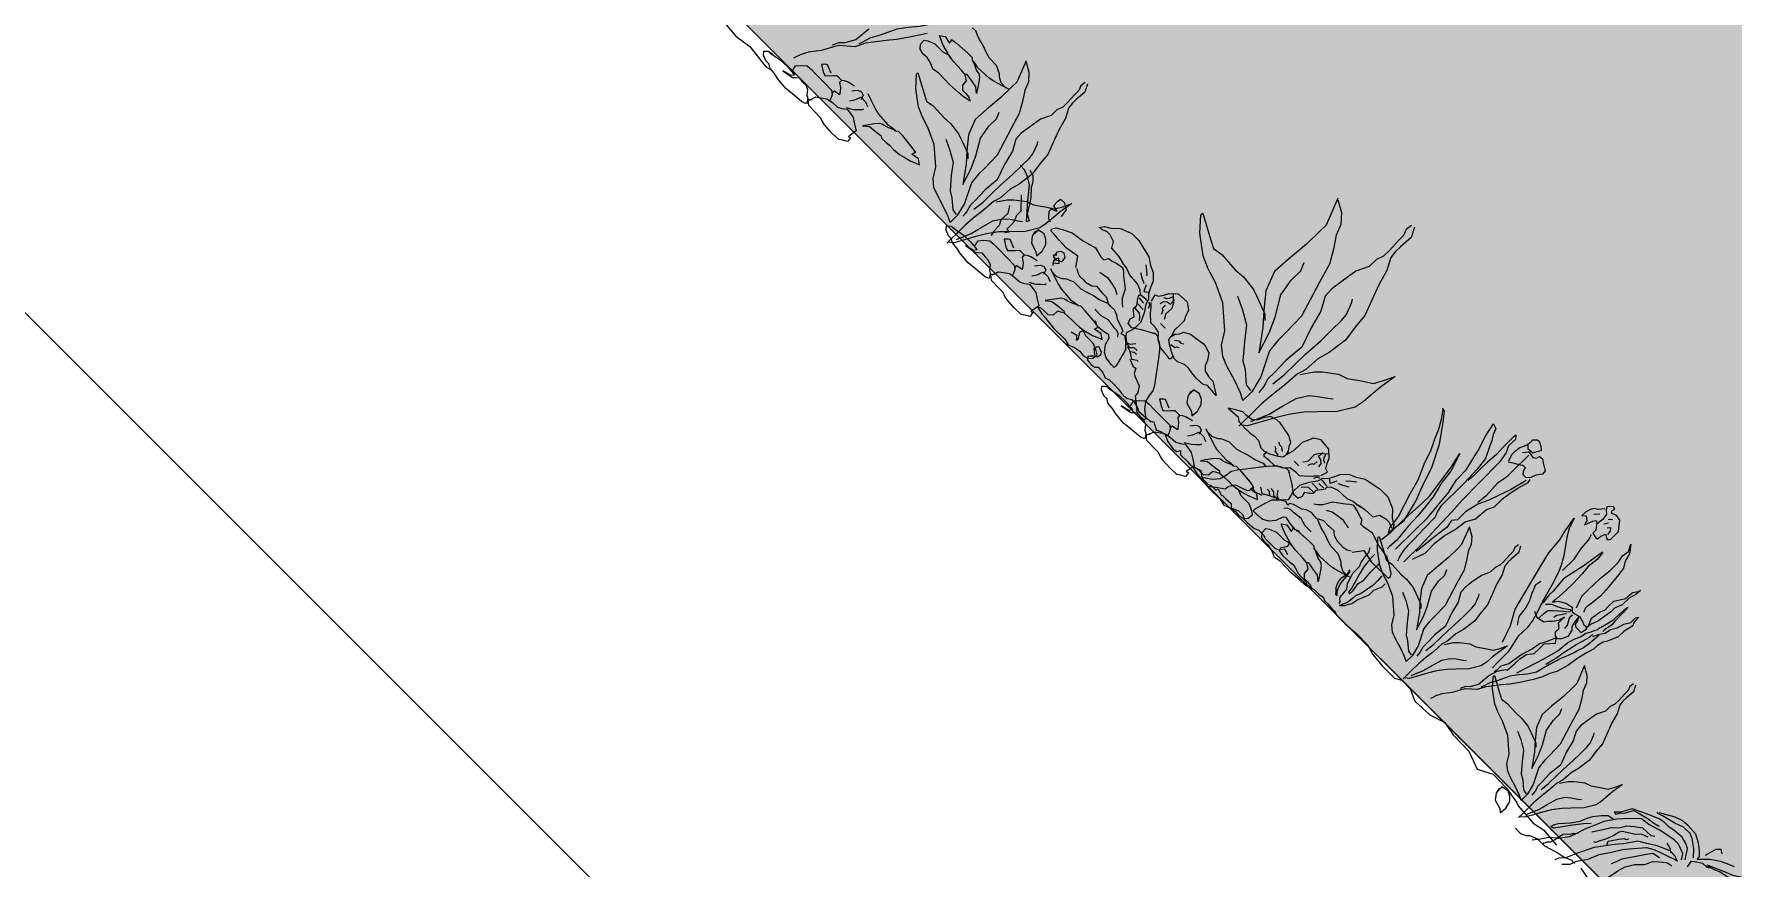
# Model space of a CAD drawing. Header units: metres. Extents: x 97 to 197, y 104 to 205.
# Drawn here: x 146.063 to 147.015, y 146.873 to 147.341 of the extents above; entities that cross this region are included whole.
import ezdxf

# ---------------------------------------------------------------- set-up
doc = ezdxf.new("R2010")
doc.units = ezdxf.units.M
doc.layers.add('00-AUX1', color=200, linetype='Continuous', plot=False)
for name, color, linetype in [('18-HATCH', 1, 'Continuous'), ('21-FAC_3º', 3, 'Continuous'), ('6-VEGETAÇÃO', 104, 'Continuous')]:
    doc.layers.add(name, color=color, linetype=linetype)

# ---------------------------------------------------------------- blocks, each defined once
blk = doc.blocks.new('A$C20B154FB')
at = {"layer": '6-VEGETAÇÃO', "color": 72}
for points in [[(994.3, 1061.4), (991.7, 1040.7), (999.5, 1022.6), (999.5, 999.2), (1002.1, 960.4), (1002.1, 934.5), (994.3, 911.2), (994.3, 880.1), (976.1, 841.3), (968.4, 789.5), (963.2, 750.7), (965.8, 719.6), (989.1, 678.2), (1004.6, 621.2), (1028, 559.1), (1022.8, 496.9), (1025.4, 445.1), (1025.4, 416.6), (1033.1, 390.7), (1035.7, 367.4)], [(1004.6, 1064), (1020.2, 1035.5), (1017.6, 991.5), (1017.6, 970.8), (1020.2, 947.5), (1040.9, 911.2), (1053.9, 864.6), (1069.4, 825.8), (1092.7, 766.2), (1097.9, 719.6), (1105.7, 670.4), (1097.9, 608.2), (1087.5, 569.4), (1085, 520.2), (1077.2, 491.7), (1074.6, 439.9), (1069.4, 390.7), (1066.8, 349.3), (1066.8, 302.7), (1066.8, 276.8), (1066.8, 250.9)], [(780.5, 953.8), (816.2, 934.6), (840.8, 907.2), (854.5, 874.4), (879.2, 838.7), (903.9, 797.6), (923.1, 734.6), (958.7, 625), (961.5, 556.5), (961.5, 523.6), (966.9, 479.8), (1005.3, 405.8), (1019, 353.7), (1019, 315.4), (997.1, 326.3), (956, 340), (909.4, 353.7), (879.2, 364.7), (851.8, 386.6), (827.1, 425), (761.3, 479.8), (701, 507.2), (654.4, 520.9), (616, 537.3), (558.5, 578.4), (520.1, 619.5), (520.1, 627.7), (594.1, 589.4), (621.5, 575.7), (651.7, 581.2), (714.7, 578.4), (747.6, 581.2), (797, 575.7), (824.4, 567.5), (876.5, 548.3), (890.2, 534.6)], [(776.7, 957.8), (810.7, 874.4), (810.7, 847), (810.7, 789.4), (805.2, 718.2), (802.5, 660.6), (827.1, 600.3), (865.5, 553.8), (901.1, 515.4), (947.7, 452.4), (925.8, 518.1), (903.9, 564.7), (868.2, 625), (857.3, 679.8), (857.3, 720.9), (846.3, 745.6)], [(4261.2, 489.8), (4232.1, 442.6), (4209.6, 409), (4189.4, 384.3), (4151.2, 332.7), (4135.5, 301.3), (4099.6, 269.8), (4090.6, 254.1), (4072.7, 220.5), (4048, 186.8), (4036.7, 164.4), (4032.2, 148.7), (4030, 141.9)], [(2024.1, 802), (2034.4, 827.9), (2039.6, 836.5), (2046.5, 833.1), (2060.3, 815.8), (2060.3, 802), (2077.6, 798.6), (2082.8, 800.3), (2084.5, 814.1), (2089.7, 827.9), (2105.2, 821), (2112.2, 827.9), (2112.2, 862.4), (2089.7, 890.1), (2072.4, 891.8), (2056.9, 886.6), (2051.7, 893.5), (2055.2, 902.1), (2046.5, 903.9), (2036.2, 895.2), (2032.7, 888.3), (2039.6, 879.7), (2048.3, 872.8), (2051.7, 853.8), (2050, 841.7), (2050, 833.1)], [(1719.1, 324.3), (1719.1, 399.2), (1715.4, 468.6), (1711.8, 538), (1708.1, 585.5), (1706.3, 658.6), (1704.4, 753.6), (1699, 782.8), (1688, 804.8), (1688, 834), (1680.7, 843.1), (1678.9, 834), (1678.9, 790.1), (1680.7, 757.3), (1678.9, 722.5), (1678.9, 689.7), (1678.9, 658.6), (1677, 640.3)], [(1720.9, 771.9), (1713.6, 792), (1713.6, 808.4), (1715.4, 824.8), (1724.6, 844.9), (1726.4, 861.4), (1726.4, 870.5), (1735.5, 879.6), (1742.8, 881.5), (1757.4, 874.2), (1768.4, 865), (1761.1, 852.2), (1755.6, 841.3), (1737.3, 839.5), (1728.2, 848.6)], [(1731.9, 819.4), (1744.7, 835.8), (1764.8, 832.2), (1773.9, 837.6), (1777.6, 848.6), (1788.5, 850.4), (1799.5, 843.1), (1821.4, 830.3), (1823.2, 817.5), (1810.4, 801.1), (1805, 784.7), (1795.8, 773.7), (1783, 773.7), (1775.7, 782.8), (1772.1, 793.8), (1762.9, 793.8), (1755.6, 788.3), (1739.2, 779.2), (1722.7, 768.2)], [(2032.7, 881.4), (2020.6, 865.9), (2008.5, 857.3), (2003.4, 848.6), (1998.2, 831.4), (1998.2, 815.8), (2008.5, 824.5), (2020.6, 815.8), (2022.3, 805.5)], [(2020.6, 845.2), (2032.7, 859)], [(2062.1, 865.9), (2072.4, 874.5)], [(2063.8, 846.9), (2070.7, 859)], [(2079.3, 845.2), (2086.3, 853.8), (2093.2, 845.2), (2094.9, 831.4)], [(2189.9, 606.9), (2176.1, 643.2), (2176.1, 670.8), (2176.1, 722.6), (2179.5, 760.6), (2179.5, 795.1), (2174.3, 819.3), (2177.8, 841.7), (2165.7, 862.4), (2184.7, 838.3), (2191.6, 814.1), (2203.7, 795.1), (2207.1, 770.9), (2210.6, 739.9), (2214.1, 710.5), (2215.8, 686.4), (2212.3, 650.1), (2210.6, 632.8), (2210.6, 625.9), (2212.3, 617.3), (2215.8, 613.8)], [(1673.4, 333.5), (1673.4, 412), (1673.4, 472.3), (1662.4, 572.8), (1651.4, 616.6), (1649.6, 658.6), (1633.2, 726.2), (1616.7, 773.7), (1607.6, 817.5), (1622.2, 812.1), (1629.5, 793.8), (1640.5, 777.4), (1647.8, 762.7), (1666.1, 726.2), (1671.6, 684.2), (1675.2, 625.7), (1675.2, 591), (1675.2, 552.7), (1675.2, 525.3), (1680.7, 505.2), (1688, 488.7), (1689.8, 437.6), (1691.7, 397.4), (1691.7, 366.3), (1693.5, 348.1), (1697.1, 329.8), (1700.8, 320.7), (1704.4, 311.5)], [(1752, 828.5), (1752, 806.6), (1752, 782.8), (1752, 762.7), (1752, 731.7), (1746.5, 698.8), (1750.1, 647.7), (1748.3, 631.2), (1746.5, 614.8)], [(2107, 370), (2088, 423.5), (2062.1, 468.4), (2036.2, 561.6), (2020.6, 622.1), (2010.3, 663.5), (2005.1, 715.3), (1996.5, 746.3), (1987.8, 793.4), (1999.9, 760.6), (2013.7, 736.4), (2025.8, 720.9), (2048.3, 689.8), (2063.8, 663.9), (2072.4, 644.9), (2086.3, 605.2), (2105.2, 541.3), (2115.6, 512), (2124.2, 484.4), (2129.4, 455), (2127.7, 417.1), (2141.5, 361.8), (2141.5, 332.5), (2141.5, 313.5), (2143.2, 292.8)], [(2077.6, 655.3), (2077.6, 705.3), (2069, 745), (2067.3, 777.8), (2060.3, 796.8)], [(2122.5, 783), (2113.9, 714), (2101.8, 658.7), (2098.3, 639.7), (2103.5, 591.4), (2103.5, 574.1), (2107, 546.5), (2108.7, 529.3)], [(2124.2, 783), (2127.7, 755.4), (2124.2, 720.9), (2127.7, 691.5), (2129.4, 651.8), (2129.4, 619), (2127.7, 582.8), (2126, 565.5), (2136.3, 581), (2157.1, 593.1), (2179.5, 598.3), (2189.9, 588), (2200.2, 589.7), (2215.8, 594.9), (2234.8, 589.7), (2243.4, 586.2), (2250.3, 588), (2259, 582.8), (2255.5, 563.8), (2241.7, 563.8), (2233.1, 563.8), (2224.4, 569), (2222.7, 579.3), (2214.1, 593.1), (2219.2, 563.8), (2222.7, 555.2), (2229.6, 548.3), (2234.8, 525.8), (2226.1, 506.8), (2217.5, 498.2), (2207.1, 499.9), (2198.5, 508.5), (2198.5, 522.4), (2191.6, 529.3), (2184.7, 534.4), (2184.7, 544.8), (2184.7, 555.2), (2184.7, 560.3), (2179.5, 539.6), (2169.2, 524.1), (2158.8, 513.7), (2151.9, 503.4), (2127.7, 498.2), (2108.7, 506.8)], [(2255.5, 594.9), (2245.1, 617.3), (2250.3, 650.1), (2255.5, 663.9), (2255.5, 679.4), (2255.5, 703.6), (2265.9, 719.2), (2274.5, 734.7), (2276.2, 762.3), (2286.6, 777.8), (2288.3, 784.7), (2288.3, 765.8), (2281.4, 743.3), (2281.4, 714), (2272.8, 689.8), (2272.8, 676), (2269.3, 651.8), (2265.9, 627.7), (2257.2, 601.8), (2255.5, 586.2)], [(4317.4, 801.7), (4315.1, 750.1), (4310.6, 720.9), (4303.9, 700.7), (4299.4, 685), (4290.4, 655.8), (4279.2, 628.9), (4263.5, 577.3), (4250, 518.9), (4229.8, 487.5), (4207.4, 460.6), (4187.2, 431.4), (4164.7, 382.1), (4149, 352.9), (4142.3, 328.2), (4137.8, 317)], [(1046.1, 416.6), (1051.3, 460.7), (1051.3, 509.9), (1051.3, 553.9), (1053.9, 616), (1053.9, 662.6), (1053.9, 704.1), (1051.3, 727.4), (1035.7, 766.2), (1030.6, 774)], [(1466.9, 737.2), (1485.1, 711.6), (1501.6, 684.2), (1514.4, 655), (1532.7, 620.3), (1545.4, 581.9), (1569.2, 530.7), (1582, 485.1), (1607.6, 410.2), (1611.2, 384.6), (1613.1, 366.3), (1622.2, 351.7), (1629.5, 413.8), (1611.2, 481.4), (1593, 525.3), (1569.2, 591), (1536.3, 655), (1499.8, 704.3), (1474.2, 737.2), (1463.2, 739)], [(1801.3, 768.2), (1788.5, 713.4), (1775.7, 675.1), (1764.8, 644), (1750.1, 611.1), (1741, 567.3), (1741, 532.6), (1730, 518), (1735.5, 492.4), (1730, 446.7), (1726.4, 410.2), (1722.7, 373.6)], [(1731.9, 349.9), (1746.5, 390.1), (1744.7, 433.9), (1748.3, 468.6), (1757.4, 507), (1762.9, 545.4), (1777.6, 574.6), (1781.2, 618.4), (1792.2, 642.2), (1792.2, 676.9), (1795.8, 706.1), (1801.3, 733.5), (1810.4, 768.2), (1808.6, 779.2)], [(4707.5, 732.2), (4705.5, 715.6), (4711.7, 701.1), (4711.7, 682.4), (4713.8, 651.4), (4713.8, 630.6), (4707.5, 612), (4707.5, 587.1), (4693, 556.1), (4686.8, 514.6), (4682.7, 483.6), (4684.7, 458.7), (4703.4, 425.6), (4715.8, 380), (4734.5, 330.3), (4730.3, 280.6), (4732.4, 239.1), (4732.4, 216.3), (4738.6, 195.6), (4740.7, 177)], [(4715.8, 734.2), (4728.3, 711.4), (4726.2, 676.2), (4726.2, 659.6), (4728.3, 641), (4744.8, 612), (4755.2, 574.7), (4767.6, 543.6), (4786.3, 496), (4790.4, 458.7), (4796.7, 419.4), (4790.4, 369.6), (4782.1, 338.6), (4780.1, 299.2), (4773.9, 276.4), (4771.8, 235), (4767.6, 195.6), (4765.6, 162.5), (4765.6, 125.2), (4765.6, 104.5), (4765.6, 83.8)], [(1085, 496.9), (1108.3, 533.2), (1126.4, 551.3), (1165.3, 582.4), (1193.8, 592.7), (1230, 618.6), (1261.1, 639.3), (1276.7, 667.8), (1292.2, 701.5), (1284.4, 647.1), (1281.8, 616), (1279.3, 577.2), (1274.1, 548.7), (1245.6, 499.5), (1204.1, 455.5), (1175.6, 424.4), (1147.1, 385.6), (1126.4, 349.3), (1100.5, 300.1), (1085, 271.6), (1069.4, 258.7)], [(1622.2, 322.5), (1625.9, 360.9), (1625.9, 413.8), (1629.5, 488.7), (1629.5, 521.6), (1613.1, 627.6), (1600.3, 680.5), (1620.4, 622.1), (1625.9, 578.2), (1638.7, 528.9), (1644.1, 490.6), (1647.8, 454), (1649.6, 410.2), (1656.9, 355.4), (1655.1, 324.3), (1655.1, 315.2)], [(2288.3, 581), (2297, 600), (2307.3, 615.6), (2310.8, 634.6), (2321.1, 653.6), (2328, 676), (2338.4, 695), (2338.4, 714), (2343.6, 722.6), (2345.3, 701.9), (2350.5, 691.5), (2343.6, 662.2), (2343.6, 636.3), (2329.8, 603.5), (2322.9, 591.4), (2317.7, 572.4), (2317.7, 555.2), (2310.8, 532.7), (2303.9, 498.2), (2298.7, 463.7), (2288.3, 427.4), (2278, 406.7), (2269.3, 384.3), (2255.5, 358.4), (2233.1, 322.1), (2215.8, 296.2), (2200.2, 277.2), (2170.9, 237.5), (2158.8, 213.4), (2131.2, 189.2), (2124.2, 177.1), (2110.4, 151.2), (2091.4, 125.3), (2082.8, 108.1), (2079.3, 96), (2077.6, 90.8)], [(2284.9, 617.3), (2291.8, 644.9), (2295.2, 663.9), (2297, 707.1), (2298.7, 720.9), (2300.4, 700.2), (2302.1, 663.9), (2303.9, 646.6), (2298.7, 622.5), (2298.7, 613.8)], [(4083.9, 256.4), (4092.9, 276.6), (4106.3, 290), (4122, 319.2), (4126.5, 370.8)], [(4536.5, 646.1), (4565, 630.7), (4584.8, 608.8), (4595.7, 582.5), (4615.5, 554), (4635.2, 521.1), (4650.6, 470.7), (4679.1, 383), (4681.3, 328.2), (4681.3, 301.9), (4685.7, 266.9), (4716.4, 207.7), (4727.3, 166), (4727.3, 135.3), (4709.8, 144.1), (4676.9, 155.1), (4639.6, 166), (4615.5, 174.8), (4593.6, 192.3), (4573.8, 223), (4521.2, 266.9), (4472.9, 288.8), (4435.6, 299.7), (4404.9, 312.9), (4358.9, 345.8), (4328.2, 378.7), (4328.2, 385.2), (4387.4, 354.5), (4409.3, 343.6), (4433.5, 348), (4483.9, 345.8), (4510.2, 348), (4549.7, 343.6), (4571.6, 337), (4613.3, 321.7), (4624.3, 310.7)], [(4533.4, 649.3), (4560.7, 582.5), (4560.7, 560.6), (4560.7, 514.6), (4556.3, 457.6), (4554.1, 411.5), (4573.8, 363.3), (4604.5, 326), (4633, 295.4), (4670.3, 244.9), (4652.8, 297.5), (4635.2, 334.8), (4606.7, 383), (4597.9, 426.9), (4597.9, 459.8), (4589.2, 479.5)], [(1927.4, 613.4), (1925.6, 599.6), (1930.8, 587.5), (1930.8, 572), (1932.6, 546.1), (1932.6, 528.8), (1927.4, 513.3), (1927.4, 492.6), (1915.3, 466.7), (1910.1, 432.2), (1906.6, 406.3), (1908.4, 385.6), (1923.9, 357.9), (1934.3, 320), (1949.8, 278.5), (1946.4, 237.1), (1948.1, 202.6), (1948.1, 183.6), (1953.3, 166.3), (1955, 150.8)], [(1934.3, 615.1), (1944.6, 596.2), (1942.9, 566.8), (1942.9, 553), (1944.6, 537.5), (1958.5, 513.3), (1967.1, 482.2), (1977.5, 456.3), (1993, 416.6), (1996.5, 385.6), (2001.6, 352.8), (1996.5, 311.3), (1989.5, 285.4), (1987.8, 252.6), (1982.6, 233.6), (1980.9, 199.1), (1977.5, 166.3), (1975.7, 138.7), (1975.7, 107.6), (1975.7, 90.4), (1975.7, 73.1)], [(2101.8, 439.5), (2086.3, 461.9), (2082.8, 493), (2074.2, 518.9), (2063.8, 537.9), (2051.7, 567.2), (2055.2, 584.5)], [(2115.6, 546.5), (2129.4, 560.3), (2143.2, 565.5), (2160.5, 574.1), (2170.9, 582.8), (2179.5, 588), (2186.4, 588)], [(2132.9, 501.6), (2132.9, 522.4), (2134.6, 537.9), (2145, 548.3), (2158.8, 560.3), (2169.2, 570.7), (2181.2, 579.3), (2184.7, 584.5)], [(2298.7, 598.3), (2297, 558.6), (2293.5, 536.2), (2288.3, 520.6), (2284.9, 508.5), (2278, 486.1), (2269.3, 465.4), (2257.2, 425.7), (2246.9, 380.8), (2231.3, 356.6), (2214.1, 335.9), (2198.5, 313.5), (2181.2, 275.5), (2169.2, 253.1), (2164, 234.1), (2160.5, 225.4)], [(2210.6, 536.2), (2208.9, 550), (2202, 562.1), (2198.5, 567.2), (2196.8, 575.9), (2196.8, 582.8)], [(2205.4, 335.9), (2224.4, 398.1), (2233.1, 427.4), (2245.1, 474), (2248.6, 512), (2253.8, 534.4), (2262.4, 553.4), (2265.9, 572.4), (2274.5, 588), (2279.7, 600), (2283.1, 606.9), (2283.1, 615.6)], [(2248.6, 418.8), (2257.2, 456.8), (2260.7, 480.9), (2265.9, 503.4), (2271, 529.3), (2276.2, 548.3), (2283.1, 570.7), (2283.1, 581), (2284.9, 586.2)], [(4551, 547), (4528.7, 547), (4512, 555.4), (4505, 562.3), (4480, 573.5), (4449.3, 573.5), (4431.2, 579.1), (4407.5, 587.4), (4386.6, 591.6), (4372.7, 597.2), (4360.1, 602.7), (4346.2, 601.3)], [(777.8, 526.4), (816.2, 509.9), (860, 485.3), (892.9, 444.2), (931.3, 400.3), (956, 386.6), (991.6, 356.5), (1013.5, 353.7)], [(1784.9, 541.7), (1808.6, 528.9), (1825.1, 510.6), (1834.2, 488.7), (1850.7, 465), (1867.1, 437.6), (1879.9, 395.6), (1903.7, 322.5), (1905.5, 276.8), (1905.5, 254.9), (1909.1, 225.7), (1934.7, 176.4), (1943.9, 141.6), (1943.9, 116.1), (1929.2, 123.4), (1901.8, 132.5), (1870.8, 141.6), (1850.7, 149), (1832.4, 163.6), (1815.9, 189.1), (1772.1, 225.7), (1731.9, 243.9), (1700.8, 253.1), (1675.2, 264), (1636.8, 291.4), (1611.2, 318.8), (1611.2, 324.3), (1660.6, 298.7), (1678.9, 289.6), (1699, 293.3), (1741, 291.4), (1762.9, 293.3), (1795.8, 289.6), (1814.1, 284.1), (1848.8, 271.3), (1858, 262.2)], [(1782.3, 544.4), (1805, 488.7), (1805, 470.5), (1805, 432.1), (1801.3, 384.6), (1799.5, 346.2), (1815.9, 306.1), (1841.5, 275), (1865.3, 249.4), (1896.3, 207.4), (1881.7, 251.3), (1867.1, 282.3), (1843.3, 322.5), (1836, 359), (1836, 386.4), (1828.7, 402.9)], [(2162.2, 536.2), (2164, 546.5), (2172.6, 558.6), (2176.1, 565.5), (2181.2, 572.4)], [(2479.9, 569.6), (2478.1, 555.8), (2483.3, 543.7), (2483.3, 528.2), (2485, 502.3), (2485, 485), (2479.9, 469.5), (2479.9, 448.8), (2467.8, 422.9), (2462.6, 388.3), (2459.1, 362.4), (2460.9, 341.7), (2476.4, 314.1), (2486.8, 276.1), (2502.3, 234.7), (2498.9, 193.3), (2500.6, 158.7), (2500.6, 139.8), (2505.8, 122.5), (2507.5, 107)], [(2486.8, 571.3), (2497.1, 552.3), (2495.4, 523), (2495.4, 509.2), (2497.1, 493.6), (2511, 469.5), (2519.6, 438.4), (2529.9, 412.5), (2545.5, 372.8), (2548.9, 341.7), (2554.1, 308.9), (2548.9, 267.5), (2542, 241.6), (2540.3, 208.8), (2535.1, 189.8), (2533.4, 155.3), (2529.9, 122.5), (2528.2, 94.9), (2528.2, 63.8), (2528.2, 46.5), (2528.2, 29.3)], [(4559.3, 550.2), (4539.2, 543.5), (4523.5, 539), (4506.7, 533.5), (4491, 530.1), (4447.4, 527.9), (4430.6, 531.2), (4418.3, 532.3), (4448.5, 518.9), (4460.8, 516.7), (4469.8, 511.1), (4478.7, 499.9), (4491, 482), (4500, 469.7), (4483.2, 483.1), (4460.8, 486.5), (4437.3, 489.8), (4431.7, 485.4), (4413.8, 486.5), (4399.3, 487.6), (4381.4, 487.6), (4357.9, 489.8), (4341.1, 494.3), (4321, 499.9), (4303.1, 507.7), (4291.9, 512.2), (4306.4, 522.3), (4331, 517.8), (4328.8, 527.9), (4326.6, 530.1), (4345.6, 533.5), (4391.5, 536.8), (4410.5, 536.8), (4417.2, 531.2), (4423.9, 531.2)], [(1082.4, 287.2), (1105.7, 344.1), (1116, 388.2), (1129, 437.3), (1149.7, 471), (1170.4, 489.1), (1196.4, 507.3), (1209.3, 517.6)], [(2119.1, 178.8), (2126, 194.4), (2136.3, 204.7), (2148.4, 227.2), (2151.9, 266.9), (2160.5, 296.2), (2174.3, 318.7), (2179.5, 320.4), (2181.2, 349.7), (2181.2, 372.2), (2186.4, 396.3), (2200.2, 415.3), (2200.2, 437.8), (2200.2, 458.5), (2222.7, 484.4), (2214.1, 496.5), (2210.6, 493), (2200.2, 467.1), (2189.9, 448.1), (2186.4, 422.2), (2176.1, 386), (2172.6, 365.3), (2169.2, 337.6), (2157.1, 315.2), (2157.1, 297.9), (2155.3, 287.6)], [(2337.4, 497.9), (2361.1, 485.1), (2377.6, 466.8), (2386.7, 444.9), (2403.1, 421.2), (2419.6, 393.7), (2432.4, 351.7), (2456.2, 278.7), (2458, 233), (2458, 211.1), (2461.6, 181.8), (2487.2, 132.5), (2496.4, 97.8), (2496.4, 72.2), (2481.7, 79.6), (2454.3, 88.7), (2423.3, 97.8), (2403.1, 105.1), (2384.9, 119.7), (2368.4, 145.3), (2324.6, 181.8), (2284.4, 200.1), (2253.3, 209.3), (2227.7, 220.2), (2189.3, 247.6), (2163.7, 275), (2163.7, 280.5), (2213.1, 254.9), (2231.4, 245.8), (2251.5, 249.4), (2293.5, 247.6), (2315.4, 249.4), (2348.3, 245.8), (2366.6, 240.3), (2401.3, 227.5), (2410.5, 218.4)], [(2334.8, 500.5), (2357.5, 444.9), (2357.5, 426.6), (2357.5, 388.3), (2353.8, 340.8), (2352, 302.4), (2368.4, 262.2), (2394, 231.2), (2417.8, 205.6), (2448.8, 163.6), (2434.2, 207.4), (2419.6, 238.5), (2395.8, 278.7), (2388.5, 315.2), (2388.5, 342.6), (2381.2, 359)], [(4432.9, 484.2), (4449.6, 474.2), (4450.8, 456.3), (4462, 446.2), (4476.5, 446.2), (4491, 445.1), (4502.2, 439.5), (4477.6, 433.9), (4458.6, 432.8), (4421.7, 429.4), (4372.4, 430.6), (4352.3, 426.1), (4333.3, 433.9), (4314.3, 438.4), (4298.6, 436.2), (4280.7, 440.6), (4270.6, 451.8), (4269.5, 468.6), (4279.6, 475.3), (4300.8, 484.2), (4322.1, 484.2), (4335.5, 484.2), (4354.5, 491), (4366.8, 488.7)], [(4749, 216.3), (4753.1, 251.6), (4753.1, 290.9), (4753.1, 326.1), (4755.2, 375.9), (4755.2, 413.1), (4755.2, 446.3), (4753.1, 464.9), (4740.7, 496), (4736.6, 502.2)], [(460.3, 345.6), (435.4, 350.8), (402.6, 352.1), (392.1, 370.5), (369.7, 377.1), (355.3, 377.1), (342.2, 370.5), (334.3, 370.5), (329, 367.9), (339.5, 382.3), (356.6, 392.8), (377.6, 413.8), (413.1, 428.3), (443.3, 428.3), (501, 415.1), (523.4, 400.7), (544.4, 391.5), (564.1, 373.1), (572, 353.5), (582.5, 335.1), (594.3, 323.3), (599.5, 307.5), (615.3, 285.2), (628.4, 257.6), (628.4, 231.4), (621.9, 226.1), (603.5, 227.4), (598.2, 241.9), (602.2, 255), (589, 264.2), (581.2, 272.1), (582.5, 285.2), (573.3, 297), (565.4, 308.8), (565.4, 316.7), (556.2, 324.6), (536.5, 332.5), (498.4, 335.1), (477.4, 343), (457.7, 344.3), (447.2, 348.2)], [(1495.8, 345.6), (1520.7, 350.8), (1553.5, 352.1), (1564, 370.5), (1586.4, 377.1), (1600.8, 377.1), (1613.9, 370.5), (1621.8, 370.5), (1627.1, 367.9), (1616.6, 382.3), (1599.5, 392.8), (1578.5, 413.8), (1543, 428.3), (1512.8, 428.3), (1455.1, 415.1), (1432.7, 400.7), (1411.7, 391.5), (1392, 373.1), (1384.1, 353.5), (1373.6, 335.1), (1361.8, 323.3), (1356.6, 307.5), (1340.8, 285.2), (1327.7, 257.6), (1327.7, 231.4), (1334.2, 226.1), (1352.6, 227.4), (1357.9, 241.9), (1353.9, 255), (1367.1, 264.2), (1374.9, 272.1), (1373.6, 285.2), (1382.8, 297), (1390.7, 308.8), (1390.7, 316.7), (1399.9, 324.6), (1419.6, 332.5), (1457.7, 335.1), (1478.7, 343), (1498.4, 344.3), (1508.9, 348.2)], [(1961.9, 183.6), (1965.4, 212.9), (1965.4, 245.7), (1965.4, 275.1), (1967.1, 316.5), (1967.1, 347.6), (1967.1, 375.2), (1965.4, 390.7), (1955, 416.6), (1951.5, 421.8)], [(4780.1, 280.6), (4798.7, 309.6), (4813.2, 324.1), (4844.3, 348.9), (4867.1, 357.2), (4896.1, 377.9), (4921, 394.5), (4933.4, 417.3), (4945.9, 444.2), (4939.7, 400.7), (4937.6, 375.9), (4935.5, 344.8), (4931.4, 322), (4908.6, 282.6), (4875.4, 247.4), (4852.6, 222.6), (4829.8, 191.5), (4813.2, 162.5), (4792.5, 123.1), (4780.1, 100.3), (4767.6, 90)], [(512.9, 391.5), (533.9, 374.5), (536.5, 370.5), (539.1, 370.5)], [(604.8, 325.9), (598.2, 348.2), (608.7, 352.1), (617.9, 366.6), (624.5, 381), (645.5, 400.7), (682.3, 403.3), (703.3, 388.9), (711.2, 369.2), (717.7, 356.1), (717.7, 341.6), (717.7, 315.4), (724.3, 294.4), (726.9, 306.2), (737.4, 319.3), (741.4, 331.1), (761.1, 341.6), (791.3, 346.9), (808.3, 349.5), (821.5, 348.2), (842.5, 341.6), (854.3, 323.3), (862.2, 306.2), (874, 294.4), (896.3, 290.5), (912.1, 290.5), (935.7, 276), (951.5, 266.8), (910.8, 269.5), (898.9, 261.6), (871.4, 260.3), (849, 261.6), (833.3, 264.2), (814.9, 264.2), (793.9, 253.7), (778.1, 253.7), (762.4, 260.3), (738.7, 273.4), (726.9, 282.6), (724.3, 294.4), (728.2, 307.5)], [(640.8, 383.3), (636.6, 370.8), (632.4, 365.2), (625.5, 362.5), (624.1, 359.7)], [(628.2, 340.2), (631, 352.7), (639.4, 359.7), (651.9, 362.5), (651.9, 372.2), (650.5, 380.6)], [(635.2, 388.9), (647.8, 377.8), (656.1, 370.8), (664.5, 355.5), (663.1, 329), (668.7, 320.7), (672.8, 315.1)], [(1351.3, 325.9), (1357.9, 348.2), (1347.4, 352.1), (1338.2, 366.6), (1331.6, 381), (1310.6, 400.7), (1273.8, 403.3), (1252.8, 388.9), (1244.9, 369.2), (1238.4, 356.1), (1238.4, 341.6), (1238.4, 315.4), (1231.8, 294.4), (1229.2, 306.2), (1218.7, 319.3), (1214.7, 331.1), (1195, 341.6), (1164.8, 346.9), (1147.8, 349.5), (1134.6, 348.2), (1113.6, 341.6), (1101.8, 323.3), (1093.9, 306.2), (1082.1, 294.4), (1059.8, 290.5), (1044, 290.5), (1020.4, 276), (1004.6, 266.8), (1045.3, 269.5), (1057.2, 261.6), (1084.7, 260.3), (1107.1, 261.6), (1122.8, 264.2), (1141.2, 264.2), (1162.2, 253.7), (1178, 253.7), (1193.7, 260.3), (1217.4, 273.4), (1229.2, 282.6), (1231.8, 294.4), (1227.9, 307.5)], [(1320.9, 388.9), (1308.3, 377.8), (1300, 370.8), (1291.6, 355.5), (1293, 329), (1287.4, 320.7), (1283.3, 315.1)], [(1327.9, 340.2), (1325.1, 352.7), (1316.7, 359.7), (1304.2, 362.5), (1304.2, 372.2), (1305.6, 380.6)], [(1315.3, 383.3), (1319.5, 370.8), (1323.7, 365.2), (1330.6, 362.5), (1332, 359.7)], [(1443.2, 391.5), (1422.2, 374.5), (1419.6, 370.5), (1417, 370.5)], [(1987.8, 237.1), (2003.4, 261.3), (2015.5, 273.3), (2041.4, 294.1), (2060.4, 301), (2084.5, 318.2), (2105.3, 332), (2115.6, 351), (2126, 373.5), (2120.8, 337.2), (2119.1, 316.5), (2117.3, 290.6), (2113.9, 271.6), (2094.9, 238.8), (2067.3, 209.5), (2048.3, 188.8), (2029.3, 162.9), (2015.5, 138.7), (1998.2, 105.9), (1987.8, 86.9), (1977.5, 78.3)], [(2514.4, 139.8), (2517.9, 169.1), (2517.9, 201.9), (2517.9, 231.2), (2519.6, 272.7), (2519.6, 303.7), (2519.6, 331.4), (2517.9, 346.9), (2507.5, 372.8), (2504, 378)], [(2992.1, 329.4), (2971.7, 349.8), (2945.8, 367.5), (2930.8, 374.3), (2902.2, 373), (2875, 362.1), (2832.8, 351.2), (2817.8, 345.7), (2813.7, 347.1)], [(2817.8, 349.8), (2861.4, 375.7), (2885.9, 385.2), (2906.3, 386.6), (2943.1, 385.2), (2968.9, 371.6), (2986.6, 358), (3001.6, 344.4), (3001.6, 334.9), (3003, 334.9), (3022, 353.9), (3030.2, 363.4), (3056.1, 381.1), (3075.1, 390.7), (3098.3, 400.2)], [(3141.9, 396.1), (3114.6, 378.4), (3091.5, 368.9), (3050.6, 349.8), (3038.4, 344.4), (3037, 341.7), (3061.5, 349.8), (3079.2, 358), (3126.9, 368.9)], [(3011.7, 361.3), (3021.4, 397.7), (3031.1, 407.4), (3043.2, 400.1)], [(55.8, 338.9), (73.5, 333.5), (88.5, 319.9), (96.7, 304.9), (117.1, 283.1), (130.7, 264.1), (145.7, 239.6), (166.1, 228.7), (162, 220.5), (119.8, 268.2), (87.1, 306.3), (64, 319.9), (43.6, 328.1), (27.2, 328.1), (23.1, 328.1)], [(225.6, 308.8), (221.1, 334.5), (203.2, 345.7), (186.4, 344.6), (184.2, 331.1), (185.3, 314.4), (204.3, 309.9), (187.5, 302.1), (187.5, 292), (200.9, 277.4), (208.8, 274.1), (213.2, 273)], [(368.4, 231.4), (347.4, 260.3), (305.4, 252.4), (272.6, 253.7), (248.9, 255), (234.5, 255), (231.8, 261.6), (238.4, 272.1), (259.4, 285.2), (284.4, 298.3), (326.4, 304.9), (367.1, 316.7), (398.6, 310.1), (411.8, 310.1), (419.6, 323.3), (430.1, 324.6), (447.2, 331.1), (468.2, 335.1), (478.7, 328.5), (489.2, 319.3), (522.1, 294.4), (535.2, 268.1), (547, 256.3), (556.2, 249.8)], [(518.1, 364), (535.2, 353.5), (543.1, 350.8), (549.6, 346.9)], [(557.5, 349.5), (566.7, 329.8), (578.5, 339), (594.3, 323.3)], [(568, 316.7), (589, 319.3), (593, 318)], [(600.9, 318), (609.3, 312.9), (614, 303.6)], [(606.1, 322), (617.9, 310.1), (627.1, 298.3), (649.4, 278.6), (665.2, 278.6), (687.5, 274.7), (702, 259), (725.6, 245.8), (747.9, 244.5), (767.6, 241.9), (772.9, 247.1), (772.9, 255), (772.9, 259)], [(643.6, 348.5), (643.6, 334.6), (649.1, 331.8), (653.3, 323.5), (654.7, 319.3)], [(1350, 322), (1338.2, 310.1), (1329, 298.3), (1306.7, 278.6), (1290.9, 278.6), (1268.6, 274.7), (1254.1, 259), (1230.5, 245.8), (1208.2, 244.5), (1188.5, 241.9), (1183.2, 247.1), (1183.2, 255), (1183.2, 259)], [(1312.5, 348.5), (1312.5, 334.6), (1307, 331.8), (1302.8, 323.5), (1301.4, 319.3)], [(1355.3, 318), (1346.8, 312.9), (1342.1, 303.6)], [(1398.6, 349.5), (1389.4, 329.8), (1377.6, 339), (1361.8, 323.3)], [(1388.1, 316.7), (1367.1, 319.3), (1363.1, 318)], [(1587.7, 231.4), (1608.7, 260.3), (1650.7, 252.4), (1683.5, 253.7), (1707.2, 255), (1721.6, 255), (1724.3, 261.6), (1717.7, 272.1), (1696.7, 285.2), (1671.7, 298.3), (1629.7, 304.9), (1589, 316.7), (1557.5, 310.1), (1544.3, 310.1), (1536.5, 323.3), (1526, 324.6), (1508.9, 331.1), (1487.9, 335.1), (1477.4, 328.5), (1466.9, 319.3), (1434, 294.4), (1420.9, 268.1), (1409.1, 256.3), (1399.9, 249.8)], [(1438, 364), (1420.9, 353.5), (1413, 350.8), (1406.5, 346.9)], [(2540.3, 193.3), (2555.9, 217.4), (2567.9, 229.5), (2593.9, 250.2), (2612.8, 257.1), (2637, 274.4), (2657.8, 288.2), (2668.1, 307.2), (2678.5, 329.6), (2673.3, 293.4), (2671.6, 272.7), (2669.8, 246.8), (2666.4, 227.8), (2647.4, 195), (2619.8, 165.6), (2600.8, 144.9), (2581.8, 119), (2567.9, 94.9), (2550.7, 62.1), (2540.3, 43.1), (2529.9, 34.5)], [(2970.3, 298.1), (2959.4, 314.4), (2929.5, 325.3), (2910.4, 325.3), (2858.7, 314.4), (2823.3, 302.2), (2794.7, 298.1), (2768.8, 273.6), (2741.6, 242.3), (2719.8, 209.7), (2707.5, 179.7), (2695.3, 151.1), (2688.5, 125.3), (2680.3, 100.8), (2657.1, 68.1), (2651.7, 47.7), (2643.5, 39.5), (2639.4, 31.4), (2638.1, 25.9)], [(2978.5, 306.3), (2958, 336.2), (2944.4, 343), (2921.3, 348.5), (2888.6, 345.7), (2872.3, 341.7), (2853.2, 340.3), (2834.1, 337.6), (2797.4, 321.3), (2752.5, 299.5), (2734.8, 265.5), (2721.1, 251.8), (2729.3, 251.8), (2734.8, 261.4), (2747, 276.3), (2759.3, 298.1), (2774.2, 303.6), (2808.3, 313.1), (2828.7, 315.8), (2843.7, 319.9), (2847.8, 321.3)], [(2998.9, 296.8), (2994.8, 317.2), (3007.1, 328.1), (3023.4, 337.6), (3041.1, 338.9), (3049.3, 344.4)], [(91.2, 266.8), (126.6, 231.4), (126.6, 212.4), (136.2, 192), (136.2, 162), (147, 159.3), (140.2, 149.8)], [(430.1, 274.7), (457.7, 280), (482.7, 276), (499.7, 273.4), (515.5, 264.2)], [(570.6, 306.2), (589, 304.9), (591.7, 304.9)], [(581.2, 290.5), (602.2, 290.5), (604.8, 289.1)], [(583.8, 274.7), (604.8, 273.4), (612.7, 266.8), (620.5, 257.6)], [(683.6, 264.2), (646.8, 243.2), (628.4, 230.1), (624.5, 215.6), (620.5, 202.5), (629.7, 192), (641.6, 182.8), (653.4, 186.8), (663.9, 201.2)], [(672.8, 298.4), (693.7, 298.4)], [(686.2, 153.9), (709.8, 146.1), (719, 148.7), (726.9, 132.9), (734.8, 129), (765, 118.5), (776.8, 100.1), (779.4, 87), (797.8, 72.6), (821.5, 54.2), (837.2, 54.2), (849, 56.8), (851.7, 63.4), (828, 80.4), (813.6, 98.8), (808.3, 119.8), (805.7, 138.2), (796.5, 153.9), (775.5, 181.5), (746.6, 219.6), (729.5, 240.6), (717.7, 252.4), (694.1, 265.5), (683.6, 265.5), (678.3, 261.6)], [(740, 293.1), (750.6, 301), (759.7, 301), (767.6, 306.2)], [(741.4, 276), (757.1, 278.6), (758.4, 283.9), (766.3, 287.8)], [(1269.9, 153.9), (1246.3, 146.1), (1237.1, 148.7), (1229.2, 132.9), (1221.3, 129), (1191.1, 118.5), (1179.3, 100.1), (1176.7, 87), (1158.3, 72.6), (1134.6, 54.2), (1118.9, 54.2), (1107.1, 56.8), (1104.4, 63.4), (1128.1, 80.4), (1142.5, 98.8), (1147.8, 119.8), (1150.4, 138.2), (1159.6, 153.9), (1180.6, 181.5), (1209.5, 219.6), (1226.6, 240.6), (1238.4, 252.4), (1262, 265.5), (1272.5, 265.5), (1277.8, 261.6)], [(1216.1, 293.1), (1205.5, 301), (1196.4, 301), (1188.5, 306.2)], [(1214.7, 276), (1199, 278.6), (1197.7, 283.9), (1189.8, 287.8)], [(1283.3, 298.4), (1262.4, 298.4)], [(1272.5, 264.2), (1309.3, 243.2), (1327.7, 230.1), (1331.6, 215.6), (1335.6, 202.5), (1326.4, 192), (1314.5, 182.8), (1302.7, 186.8), (1292.2, 201.2)], [(1372.3, 274.7), (1351.3, 273.4), (1343.4, 266.8), (1335.6, 257.6)], [(1374.9, 290.5), (1353.9, 290.5), (1351.3, 289.1)], [(1385.5, 306.2), (1367.1, 304.9), (1364.4, 304.9)], [(1526, 274.7), (1498.4, 280), (1473.4, 276), (1456.4, 273.4), (1440.6, 264.2)], [(1615.6, 279.3), (1623.3, 266), (1624.4, 252.8), (1627.7, 230.8), (1635.4, 215.4), (1635.4, 186.7), (1642, 166.9), (1646.4, 152.6), (1656.4, 139.4), (1658.6, 125.1), (1660.8, 106.3), (1670.7, 97.5), (1671.8, 92)], [(1639.8, 277.1), (1640.9, 259.4), (1640.9, 257.2), (1643.1, 235.2), (1645.3, 222), (1650.8, 202.2), (1656.4, 184.5), (1659.7, 172.4), (1665.2, 153.7), (1667.4, 139.4), (1674, 135), (1674, 151.5), (1669.6, 177.9), (1674, 196.7), (1672.9, 213.2), (1670.7, 228.6), (1670.7, 242.9), (1670.7, 253.9), (1670.7, 261.6), (1670.7, 264.9)], [(2723.9, 25.9), (2741.6, 43.6), (2748.4, 64), (2768.8, 94), (2782.4, 128), (2804.2, 160.7), (2821.9, 190.6), (2842.3, 216.5), (2868.2, 247.8), (2888.6, 260), (2904.9, 266.8), (2937.6, 277.7), (2958, 285.9), (2964.9, 287.2), (2947.2, 292.7), (2926.7, 292.7), (2913.1, 287.2), (2887.2, 275), (2860, 257.3), (2835.5, 242.3), (2811, 205.6), (2793.3, 183.8), (2777, 160.7), (2756.5, 132.1), (2732, 80.4), (2718.4, 47.7), (2703.4, 31.4), (2699.4, 19.1)], [(2717.1, 160.7), (2733.4, 186.5), (2748.4, 212.4), (2767.4, 230.1), (2778.3, 250.5), (2796, 265.5), (2816.4, 280.4), (2851.8, 283.1), (2861.4, 289.9)], [(2849.1, 273.6), (2828.7, 265.5), (2815.1, 250.5), (2793.3, 236.9), (2781, 228.7), (2775.6, 220.5), (2771.5, 198.8), (2763.3, 178.4), (2753.8, 159.3), (2748.4, 145.7), (2742.9, 144.3)], [(2851.8, 96.7), (2858.7, 134.8), (2865.5, 159.3), (2880.4, 185.2), (2902.2, 208.3), (2911.8, 231.4), (2926.7, 245), (2944.4, 260), (2958, 264.1), (2963.5, 264.1)], [(2902.2, 302.2), (2919.9, 298.1), (2929.5, 291.3), (2932.2, 289.9)], [(4534.3, 304.1), (4565, 291), (4600.1, 271.2), (4626.4, 238.4), (4657.2, 203.3), (4676.9, 192.3), (4705.4, 168.2), (4722.9, 166)], [(4778, 112.8), (4796.7, 158.3), (4804.9, 193.6), (4815.3, 232.9), (4831.9, 259.8), (4848.5, 274.3), (4869.2, 288.8), (4879.6, 297.1)], [(89.9, 217.8), (103.5, 197.4), (103.5, 179.7), (103.5, 167.5), (111.6, 152.5), (113, 130.7), (115.7, 115.8), (117.1, 113)], [(208.8, 230.5), (202.1, 218.2), (206.5, 202.5), (220, 185.7), (247.9, 177.9), (258, 170.1), (260.2, 192.5), (253.5, 214.8), (242.3, 226), (226.7, 233.8), (221.1, 232.7), (204.3, 229.4), (205.4, 212.6)], [(297.2, 210.3), (294.9, 224.9), (300.5, 233.8), (310.6, 236.1), (322.9, 229.4), (325.1, 217.1), (325.1, 212.6), (319.5, 209.2), (311.7, 203.6), (298.3, 205.9), (292.7, 209.2), (299.4, 217.1), (296, 217.1)], [(308.4, 190.2), (324, 203.6), (311.7, 213.7), (307.2, 205.9), (306.1, 196.9), (315.1, 185.7)], [(324.5, 170.2), (346.8, 170.2), (363.5, 178.6), (370.4, 185.6), (395.5, 196.7), (426.2, 196.7), (444.3, 202.3), (468, 210.6), (488.9, 214.8), (502.8, 220.4), (515.4, 226), (529.3, 224.6)], [(373.2, 231.5), (384.4, 224.6), (396.9, 221.8), (410.9, 221.8), (422, 221.8), (442.9, 227.3), (454.1, 237.1), (479.1, 235.7), (498.6, 235.7), (519.6, 224.6), (543.2, 226), (560, 220.4), (571.1, 212), (599, 203.7), (610.1, 198.1), (610.1, 189.7), (622.7, 193.9), (638, 182.8), (656.1, 164.7), (661.7, 145.2), (667.3, 127.1), (671.4, 109), (671.4, 102), (658.9, 102), (632.4, 104.8), (617.1, 113.1), (601.8, 132.6), (594.8, 154.9), (587.8, 160.5), (565.5, 154.9), (543.2, 153.5), (527.9, 160.5)], [(894.4, 230.5), (887.7, 218.2), (892.2, 202.5), (905.6, 185.7), (933.6, 177.9), (943.6, 170.1), (945.9, 192.5), (939.1, 214.8), (928, 226), (912.3, 233.8), (906.7, 232.7), (889.9, 229.4), (891, 212.6)], [(1010.1, 170.2), (1032.4, 170.2), (1049.1, 178.6), (1056.1, 185.6), (1081.1, 196.7), (1111.8, 196.7), (1129.9, 202.3), (1153.6, 210.6), (1174.5, 214.8), (1188.4, 220.4), (1201, 226), (1214.9, 224.6)], [(1582.9, 231.5), (1571.7, 224.6), (1559.2, 221.8), (1545.2, 221.8), (1534.1, 221.8), (1513.2, 227.3), (1502, 237.1), (1477, 235.7), (1457.5, 235.7), (1436.6, 224.6), (1412.9, 226), (1396.1, 220.4), (1385, 212), (1357.1, 203.7), (1346, 198.1), (1346, 189.7), (1333.4, 193.9), (1318.1, 182.8), (1300, 164.7), (1294.4, 145.2), (1288.8, 127.1), (1284.7, 109), (1284.7, 102), (1297.2, 102), (1323.7, 104.8), (1339, 113.1), (1354.3, 132.6), (1361.3, 154.9), (1368.3, 160.5), (1390.6, 154.9), (1412.9, 153.5), (1428.2, 160.5)], [(1631.6, 170.2), (1609.3, 170.2), (1592.6, 178.6), (1585.7, 185.6), (1560.6, 196.7), (1529.9, 196.7), (1511.8, 202.3), (1488.1, 210.6), (1467.2, 214.8), (1453.3, 220.4), (1440.7, 226), (1426.8, 224.6)], [(1702.6, 246.2), (1704.8, 227.5), (1704.8, 205.5), (1700.4, 179), (1698.2, 162.5), (1690.5, 144.9), (1690.5, 132.8), (1688.3, 115.2), (1685, 107.4), (1679.5, 94.2), (1677.3, 88.7), (1689.4, 100.8), (1692.7, 109.6), (1700.4, 120.7), (1703.7, 142.7), (1710.4, 158.1), (1718.1, 177.9), (1718.1, 197.8), (1728, 223.1), (1728, 236.3)], [(1783, 256.7), (1808.6, 245.8), (1837.9, 229.3), (1859.8, 201.9), (1885.4, 172.7), (1901.8, 163.6), (1925.6, 143.5), (1940.2, 141.6)], [(1986.1, 97.3), (2001.6, 135.2), (2008.5, 164.6), (2017.2, 197.4), (2031, 219.8), (2044.8, 231.9), (2062.1, 244), (2070.7, 250.9)], [(2335.5, 212.9), (2361.1, 201.9), (2390.4, 185.5), (2412.3, 158.1), (2437.9, 128.9), (2454.3, 119.7), (2478.1, 99.6), (2492.7, 97.8)], [(2696.6, 177), (2681.7, 159.3), (2661.2, 133.4), (2646.2, 111.7), (2627.2, 84.5), (2623.1, 83.1), (2617.7, 81.7), (2619, 91.3), (2627.2, 104.9), (2651.7, 133.4), (2668, 157.9), (2676.2, 179.7), (2685.7, 196), (2700.7, 216.5), (2715.7, 231.4), (2737.5, 236.9)], [(2778.3, 164.7), (2772.9, 177), (2778.3, 186.5), (2790.6, 204.2), (2800.1, 217.8), (2806.9, 220.5), (2811, 227.3)], [(2918.6, 254.6), (2895.4, 249.1), (2880.4, 227.3), (2865.5, 205.6), (2841, 168.8), (2832.8, 143), (2828.7, 134.8)], [(4143.9, 192.9), (4117, 203), (4111.4, 199.6), (4103.6, 190.7), (4123.7, 178.4), (4134.9, 173.9), (4145, 182.9), (4151.7, 190.7), (4160.7, 200.7), (4180.8, 200.7), (4187.5, 206.3), (4198.7, 211.9), (4221.1, 217.5)], [(4226.7, 200.7), (4237.9, 215.3), (4249.1, 219.8), (4260.2, 216.4), (4265.8, 201.9)], [(4267, 229.8), (4287.1, 223.1), (4302.8, 218.6), (4319.6, 213), (4335.2, 209.7), (4378.9, 207.5), (4395.6, 210.8), (4407.9, 211.9), (4377.7, 198.5), (4365.4, 196.3), (4356.5, 190.7), (4347.5, 179.5), (4335.2, 161.6), (4326.3, 149.3), (4343, 162.7), (4365.4, 166.1), (4388.9, 169.4), (4394.5, 165), (4412.4, 166.1), (4427, 167.2), (4444.9, 167.2), (4468.4, 169.4), (4485.2, 173.9), (4505.3, 179.5), (4523.2, 187.3), (4534.4, 191.8), (4519.8, 201.9), (4495.2, 197.4), (4497.5, 207.5), (4499.7, 209.7), (4480.7, 213), (4434.8, 216.4), (4415.8, 216.4), (4409.1, 210.8), (4402.4, 210.8)], [(193.1, 136.5), (166.3, 146.6), (160.7, 143.2), (152.8, 134.3), (173, 122), (184.2, 117.5), (194.2, 126.5), (200.9, 134.3), (209.9, 144.4), (230, 144.4), (236.7, 150), (247.9, 155.5), (270.3, 161.1)], [(275.9, 144.4), (287.1, 158.9), (298.3, 163.4), (309.5, 160), (315.1, 145.5)], [(316.2, 173.4), (336.3, 166.7), (352, 162.3), (368.8, 156.7), (384.4, 153.3), (428.1, 151.1), (444.9, 154.4), (457.2, 155.5), (427, 142.1), (414.7, 139.9), (405.7, 134.3), (396.8, 123.1), (384.4, 105.2), (375.5, 92.9), (392.3, 106.3), (414.7, 109.7), (438.2, 113), (443.7, 108.6), (461.6, 109.7), (476.2, 110.8), (494.1, 110.8), (517.6, 113), (534.4, 117.5), (554.5, 123.1), (572.4, 130.9), (583.6, 135.4), (569.1, 145.5), (544.4, 141), (546.7, 151.1), (548.9, 153.3), (529.9, 156.7), (484, 160), (465, 160), (458.3, 154.4), (451.6, 154.4)], [(501.4, 184.2), (527.9, 184.2), (551.6, 191.1), (582.3, 187), (593.4, 187), (603.2, 184.2), (611.5, 174.4)], [(642.9, 180.2), (659.9, 178.9), (669.1, 188.1), (682.3, 189.4)], [(653.4, 176.3), (669.1, 171), (679.6, 178.9), (690.1, 178.9)], [(669.1, 171), (690.1, 157.9), (704.6, 168.4), (708.5, 167.1)], [(878.7, 136.5), (851.9, 146.6), (846.3, 143.2), (838.4, 134.3), (858.6, 122), (869.8, 117.5), (879.8, 126.5), (886.6, 134.3), (895.5, 144.4), (915.6, 144.4), (922.4, 150), (933.6, 155.5), (955.9, 161.1)], [(961.5, 144.4), (972.7, 158.9), (983.9, 163.4), (995.1, 160), (1000.7, 145.5)], [(1001.8, 173.4), (1021.9, 166.7), (1037.6, 162.3), (1054.4, 156.7), (1070.1, 153.3), (1113.7, 151.1), (1130.5, 154.4), (1142.8, 155.5), (1112.6, 142.1), (1100.3, 139.9), (1091.3, 134.3), (1082.4, 123.1), (1070.1, 105.2), (1061.1, 92.9), (1077.9, 106.3), (1100.3, 109.7), (1123.8, 113), (1129.4, 108.6), (1147.3, 109.7), (1161.8, 110.8), (1179.7, 110.8), (1203.2, 113), (1220, 117.5), (1240.1, 123.1), (1258, 130.9), (1269.2, 135.4), (1254.7, 145.5), (1230.1, 141), (1232.3, 151.1), (1234.5, 153.3), (1215.5, 156.7), (1169.6, 160), (1150.6, 160), (1143.9, 154.4), (1137.2, 154.4)], [(1287, 171), (1266, 157.9), (1251.5, 168.4), (1247.6, 167.1)], [(1302.7, 176.3), (1287, 171), (1276.5, 178.9), (1266, 178.9)], [(1313.2, 180.2), (1296.2, 178.9), (1287, 188.1), (1273.8, 189.4)], [(1454.7, 184.2), (1428.2, 184.2), (1404.5, 191.1), (1373.8, 187), (1362.7, 187), (1352.9, 184.2), (1344.6, 174.4)], [(1639.9, 173.4), (1619.8, 166.7), (1604.1, 162.3), (1587.3, 156.7), (1571.7, 153.3), (1528, 151.1), (1511.2, 154.4), (1498.9, 155.5), (1529.1, 142.1), (1541.4, 139.9), (1550.4, 134.3), (1559.4, 123.1), (1571.7, 105.2), (1580.6, 92.9), (1563.8, 106.3), (1541.4, 109.7), (1518, 113), (1512.4, 108.6), (1494.5, 109.7), (1479.9, 110.8), (1462, 110.8), (1438.5, 113), (1421.7, 117.5), (1401.6, 123.1), (1383.7, 130.9), (1372.5, 135.4), (1387, 145.5), (1411.7, 141), (1409.4, 151.1), (1407.2, 153.3), (1426.2, 156.7), (1472.1, 160), (1491.1, 160), (1497.8, 154.4), (1504.5, 154.4)], [(1623.3, 183.4), (1624.4, 166.9), (1621.1, 148.2), (1622.2, 139.4), (1626.6, 127.3), (1631, 119.6), (1638.7, 111.8), (1644.2, 105.2), (1650.8, 105.2), (1642, 114.1), (1637.6, 122.9), (1632.1, 136.1), (1631, 148.2), (1628.8, 165.8), (1626.6, 183.4), (1622.2, 187.8), (1621.1, 182.3)], [(2538.6, 53.4), (2554.1, 91.4), (2561, 120.8), (2569.7, 153.6), (2583.5, 176), (2597.3, 188.1), (2614.6, 200.2), (2623.2, 207.1)], [(4055.6, 112.3), (4051.5, 129.9), (4062.4, 143.6), (4076, 155.8), (4093.7, 157.2), (4112.8, 157.2), (4150.9, 157.2), (4182.2, 157.2), (4193.1, 149), (4198.6, 138.1), (4201.3, 129.9)], [(4181.9, 199.6), (4181.9, 191.8), (4195.4, 182.9), (4203.2, 173.9), (4208.8, 165), (4189.8, 161.6), (4188.6, 156), (4189.8, 151.5)], [(4243.5, 173.9), (4252.4, 187.3), (4256.9, 199.6), (4260.2, 207.5), (4280.4, 207.5), (4287.1, 204.1), (4294.9, 201.9)], [(4251.3, 152.7), (4270.3, 163.8), (4280.4, 173.9), (4290.5, 184), (4291.6, 188.4)], [(231.1, 143.2), (231.1, 135.4), (244.6, 126.5), (252.4, 117.5), (258, 108.6), (239, 105.2), (237.9, 99.6), (239, 95.2)], [(292.7, 117.5), (301.6, 130.9), (306.1, 143.2), (309.5, 151.1), (329.6, 151.1), (336.3, 147.7), (344.2, 145.5)], [(300.5, 96.3), (319.5, 107.5), (329.6, 117.5), (339.7, 127.6), (340.8, 132.1)], [(442.6, 107.5), (425.8, 97.4), (424.7, 79.5), (413.5, 69.4), (399, 69.4), (384.4, 68.3), (373.3, 62.7), (397.9, 57.1), (416.9, 56), (453.8, 52.7), (503, 53.8), (523.2, 49.3), (542.2, 57.1), (561.2, 61.6), (576.9, 59.4), (594.8, 63.8), (604.9, 75), (606, 91.8), (595.9, 98.5), (574.7, 107.5), (553.4, 107.5), (540, 107.5), (521, 114.2), (508.6, 111.9)], [(500, 83.9), (519.6, 89.5), (529.3, 76.9), (530.7, 85.3), (519.6, 102), (522.3, 111.7)], [(601.6, 86.5), (586.2, 98.6), (590.6, 112.9), (609.4, 106.3), (614.9, 98.6), (612.7, 87.6), (603.8, 83.2), (593.9, 72.2), (590.6, 67.8), (598.3, 59), (613.8, 57.9), (628.1, 60.1), (635.8, 67.8), (656.7, 66.7), (674.4, 60.1), (687.6, 64.5), (707.4, 65.6), (728.4, 65.6), (740.5, 63.4), (752.6, 62.3), (766.9, 64.5), (779.1, 72.2), (786.8, 73.3), (807.7, 67.8), (820.9, 62.3), (847.4, 64.5), (868.3, 67.8), (876, 73.3), (898.1, 61.2), (915.7, 68.9), (927.8, 71.1), (947.6, 62.3), (977.4, 57.9), (990.6, 60.1), (996.1, 71.1), (1006, 61.2), (1034.7, 62.3), (1050.1, 61.2), (1058.9, 64.5)], [(916.8, 143.2), (916.8, 135.4), (930.2, 126.5), (938, 117.5), (943.6, 108.6), (924.6, 105.2), (923.5, 99.6), (924.6, 95.2)], [(978.3, 117.5), (987.3, 130.9), (991.7, 143.2), (995.1, 151.1), (1015.2, 151.1), (1021.9, 147.7), (1029.8, 145.5)], [(986.1, 96.3), (1005.2, 107.5), (1015.2, 117.5), (1025.3, 127.6), (1026.4, 132.1)], [(1128.2, 107.5), (1111.5, 97.4), (1110.3, 79.5), (1099.2, 69.4), (1084.6, 69.4), (1070.1, 68.3), (1058.9, 62.7), (1083.5, 57.1), (1102.5, 56), (1139.4, 52.7), (1188.7, 53.8), (1208.8, 49.3), (1227.8, 57.1), (1246.9, 61.6), (1262.5, 59.4), (1280.4, 63.8), (1290.5, 75), (1291.6, 91.8), (1281.5, 98.5), (1260.3, 107.5), (1239, 107.5), (1225.6, 107.5), (1206.6, 114.2), (1194.3, 111.9)], [(1513.5, 107.5), (1530.3, 97.4), (1531.4, 79.5), (1542.6, 69.4), (1557.1, 69.4), (1571.7, 68.3), (1582.8, 62.7), (1558.2, 57.1), (1539.2, 56), (1502.3, 52.7), (1453.1, 53.8), (1432.9, 49.3), (1413.9, 57.1), (1394.9, 61.6), (1379.2, 59.4), (1361.3, 63.8), (1351.2, 75), (1350.1, 91.8), (1360.2, 98.5), (1381.4, 107.5), (1402.7, 107.5), (1416.1, 107.5), (1435.2, 114.2), (1447.5, 111.9)], [(1456.1, 83.9), (1436.6, 89.5), (1426.8, 76.9), (1425.4, 85.3), (1436.6, 102), (1433.8, 111.7)], [(2606.8, 12.3), (2621.7, 32.7), (2636.7, 54.5), (2655.8, 72.2), (2661.2, 92.6), (2677.6, 111.7), (2681.7, 118.5), (2691.2, 126.6)], [(3967.1, 101.4), (4006.6, 109.5), (4036.6, 110.9), (4069.2, 108.2), (4062.4, 98.6), (4035.2, 91.8), (4070.6, 98.6), (4076, 104.1), (4085.6, 112.3), (4101.9, 110.9), (4115.5, 110.9), (4129.1, 105.5), (4140, 91.8), (4148.2, 87.8), (4155, 79.6), (4157.7, 72.8), (4144.1, 67.3), (4114.2, 64.6), (4078.8, 60.5), (4042, 63.3), (4021.6, 67.3), (4001.2, 68.7), (3990.3, 75.5), (3976.6, 75.5), (3958.9, 82.3), (3950.8, 91.8), (3960.3, 101.4), (3971.2, 104.1), (3975.3, 104.1)], [(4156.4, 87.8), (4163.2, 108.2), (4175.4, 117.7), (4190.4, 128.6), (4210.8, 132.7), (4232.6, 134), (4244.9, 140.8), (4257.1, 150.4), (4273.5, 149), (4288.4, 146.3), (4306.1, 135.4), (4323.8, 124.5), (4322.5, 110.9), (4321.1, 100), (4319.8, 94.6), (4327.9, 97.3), (4327.9, 91.8), (4329.3, 82.3), (4315.7, 74.2), (4306.1, 67.3), (4276.2, 66), (4243.5, 67.3), (4231.3, 70.1), (4219, 74.2), (4198.6, 74.2), (4167.3, 74.2), (4160.5, 79.6), (4152.3, 86.4), (4160.5, 94.6)], [(16.3, 45), (55.8, 53.2), (85.8, 54.5), (118.5, 51.8), (111.6, 42.3), (84.4, 35.5), (119.8, 42.3), (125.3, 47.7), (134.8, 55.9), (151.1, 54.5), (164.7, 54.5), (178.4, 49.1), (189.3, 35.5), (197.4, 31.4), (204.2, 23.2), (207, 16.4), (193.3, 11), (163.4, 8.2), (128, 4.2), (91.2, 6.9), (70.8, 11), (50.4, 12.3), (39.5, 19.1), (25.9, 19.1), (8.2, 25.9), (0, 35.5), (9.5, 45), (20.4, 47.7), (24.5, 47.7)], [(104.8, 55.9), (100.8, 73.6), (111.6, 87.2), (125.3, 99.4), (143, 100.8), (162, 100.8), (200.1, 100.8), (231.5, 100.8), (242.4, 92.6), (247.8, 81.7), (250.5, 73.6)], [(205.6, 31.4), (212.4, 51.8), (224.7, 61.3), (239.6, 72.2), (260.1, 76.3), (281.8, 77.6), (294.1, 84.5), (306.3, 94), (322.7, 92.6), (337.7, 89.9), (355.4, 79), (373.1, 68.1), (371.7, 54.5), (370.3, 43.6), (369, 38.2), (377.1, 40.9), (377.1, 35.5), (378.5, 25.9), (364.9, 17.8), (355.4, 11), (325.4, 9.6), (292.7, 11), (280.5, 13.7), (268.2, 17.8), (247.8, 17.8), (216.5, 17.8), (209.7, 23.2), (201.5, 30), (209.7, 38.2)], [(702, 45), (741.4, 53.2), (771.4, 54.5), (804.1, 51.8), (797.3, 42.3), (770, 35.5), (805.4, 42.3), (810.9, 47.7), (820.4, 55.9), (836.8, 54.5), (850.4, 54.5), (864, 49.1), (874.9, 35.5), (883, 31.4), (889.9, 23.2), (892.6, 16.4), (879, 11), (849, 8.2), (813.6, 4.2), (776.8, 6.9), (756.4, 11), (736, 12.3), (725.1, 19.1), (711.5, 19.1), (693.8, 25.9), (685.6, 35.5), (695.1, 45), (706, 47.7), (710.1, 47.7)], [(790.5, 55.9), (786.4, 73.6), (797.3, 87.2), (810.9, 99.4), (828.6, 100.8), (847.6, 100.8), (885.8, 100.8), (917.1, 100.8), (928, 92.6), (933.4, 81.7), (936.1, 73.6)], [(891.2, 31.4), (898, 51.8), (910.3, 61.3), (925.3, 72.2), (945.7, 76.3), (967.5, 77.6), (979.7, 84.5), (992, 94), (1008.3, 92.6), (1023.3, 89.9), (1041, 79), (1058.7, 68.1), (1057.3, 54.5), (1056, 43.6), (1054.6, 38.2), (1062.8, 40.9), (1062.8, 35.5), (1064.1, 25.9), (1050.5, 17.8), (1041, 11), (1011, 9.6), (978.4, 11), (966.1, 13.7), (953.8, 17.8), (933.4, 17.8), (902.1, 17.8), (895.3, 23.2), (887.1, 30), (895.3, 38.2)], [(1061.2, 65.1), (1077, 70.1), (1082.9, 72.6), (1096.2, 63.4), (1105.4, 58.4), (1128.8, 58.4), (1140.5, 63.4), (1158.8, 63.4), (1161.3, 71.8), (1181.4, 64.3), (1185.5, 66.8), (1199.7, 66.8), (1221.4, 69.3), (1230.6, 60.1), (1253.1, 69.3), (1264.8, 70.1), (1271.5, 70.1), (1284, 63.4), (1297.4, 63.4), (1324.9, 65.9), (1328.3, 67.6), (1339.1, 72.6), (1360, 72.6), (1372.5, 68.4), (1398.4, 69.3), (1414.2, 69.3), (1425.1, 74.3), (1427.6, 74.3), (1446.8, 70.9), (1461, 71.8), (1476, 72.6), (1484.4, 74.3), (1492.7, 74.3), (1516.9, 66.8), (1519.4, 66.8), (1533.6, 65.9), (1553.5, 66.1), (1562.6, 61.1), (1578.5, 65.3), (1590.2, 67.8), (1608.6, 68.6), (1625.2, 71.1), (1636.9, 66.1), (1649.5, 66.9), (1671.2, 65.3), (1680.3, 66.9), (1692.9, 62.5), (1729.9, 62.5), (1779.2, 66.6), (1824.3, 66.6), (1857.2, 58.4), (1902.4, 54.3), (1955.8, 54.3), (1976.3, 66.6), (2013.3, 66.6), (2050.3, 50.2), (2111.9, 54.3), (2161.2, 70.7), (2206.4, 62.5), (2276.2, 62.5), (2333.7, 42), (2378.9, 66.6), (2436.4, 66.6), (2489.8, 58.4), (2502.1, 54.3), (2572, 50.2), (2608.9, 58.4), (2670.6, 54.3)], [(2429.3, 60.4), (2422.6, 48.1), (2427.1, 32.4), (2440.5, 15.7), (2468.5, 7.8), (2478.6, 0), (2480.8, 22.4), (2474.1, 44.7), (2462.9, 55.9), (2447.2, 63.7), (2441.6, 62.6), (2424.9, 59.3), (2426, 42.5)], [(2545, 0.2), (2567.3, 0.2), (2584, 8.5), (2591, 15.5), (2616.1, 26.6), (2646.7, 26.6), (2664.9, 32.2), (2688.5, 40.5), (2709.5, 44.7), (2723.4, 50.3), (2735.9, 55.9), (2749.9, 54.5)], [(2773.2, 58.4), (2822.5, 50.2), (2863.6, 54.3), (2904.7, 50.2), (2958.1, 54.3), (3011.5, 42), (3069, 46.1), (3147.1, 50.2), (3184, 58.4), (3208.7, 58.4), (3249.8, 58.4), (3397.6, 58.4), (3451, 58.4), (3471.6, 54.3), (3578.4, 58.4), (3619.5, 74.8), (3693.4, 70.7), (3734.5, 70.7), (3857.7, 62.5), (3911.1, 70.7), (3989.2, 62.5), (4005.6, 66.6)]]:
    blk.add_lwpolyline(points, dxfattribs=at)

msp = doc.modelspace()

# ---------------------------------------------------------------- hatches: boundary and pattern name
at = {"layer": '18-HATCH', "true_color": 0xadddf7, "transparency": 33554508}
h = msp.add_hatch(color=141, dxfattribs=at)
h.dxf.hatch_style = 1
h.paths.add_polyline_path([(153.94813, 139.85973), (153.5895, 139.65268), (153.10307, 140.1391), (150.59899, 138.69336), (151.87466, 133.93249), (151.51603, 133.72543), (149.99969, 136.35181), (146.9686, 134.60181), (147.39296, 133.86681), (147.30635, 133.81681), (148.92696, 131.00983), (157.17448, 135.77154), (147.16447, 153.10938), (138.91695, 148.34768), (140.66675, 145.31693), (140.75336, 145.36693), (140.93687, 145.04908), (145.53713, 147.70504), (144.43905, 148.80312), (144.79768, 149.01018)])

# ---------------------------------------------------------------- linework, layer by layer
at = {"layer": '00-AUX1'}
msp.add_lwpolyline([(138.91695, 148.34768), (147.16447, 153.10938), (157.17448, 135.77154), (148.92696, 131.00983), (147.30635, 133.81681), (147.39296, 133.86681), (146.9686, 134.60181), (149.99969, 136.35181), (151.51603, 133.72543), (151.87466, 133.93249), (150.59899, 138.69336), (153.10307, 140.1391), (153.5895, 139.65268), (153.94813, 139.85973), (144.79768, 149.01018), (144.43905, 148.80312), (145.53713, 147.70504), (140.93687, 145.04908), (140.75336, 145.36693), (140.66675, 145.31693), (138.91695, 148.34768)], dxfattribs=at)
at = {"layer": '21-FAC_3º'}
msp.add_lwpolyline([(146.12187, 147.1203), (144.43905, 148.80312), (144.79768, 149.01018), (146.4805, 147.32735), (149.16708, 144.64078), (148.80845, 144.43372)], close=True, dxfattribs=at)

# ---------------------------------------------------------------- block references
at = {"layer": '6-VEGETAÇÃO', "xscale": 0.0001824180293517026, "yscale": 0.0001824180293517026, "zscale": 0.0001824180293517026, "rotation": 314.1608008878687}
for p in [(145.95757, 147.83653), (146.56935, 147.22866)]:
    msp.add_blockref('A$C20B154FB', p, dxfattribs=at)

doc.saveas('drawing.dxf')
